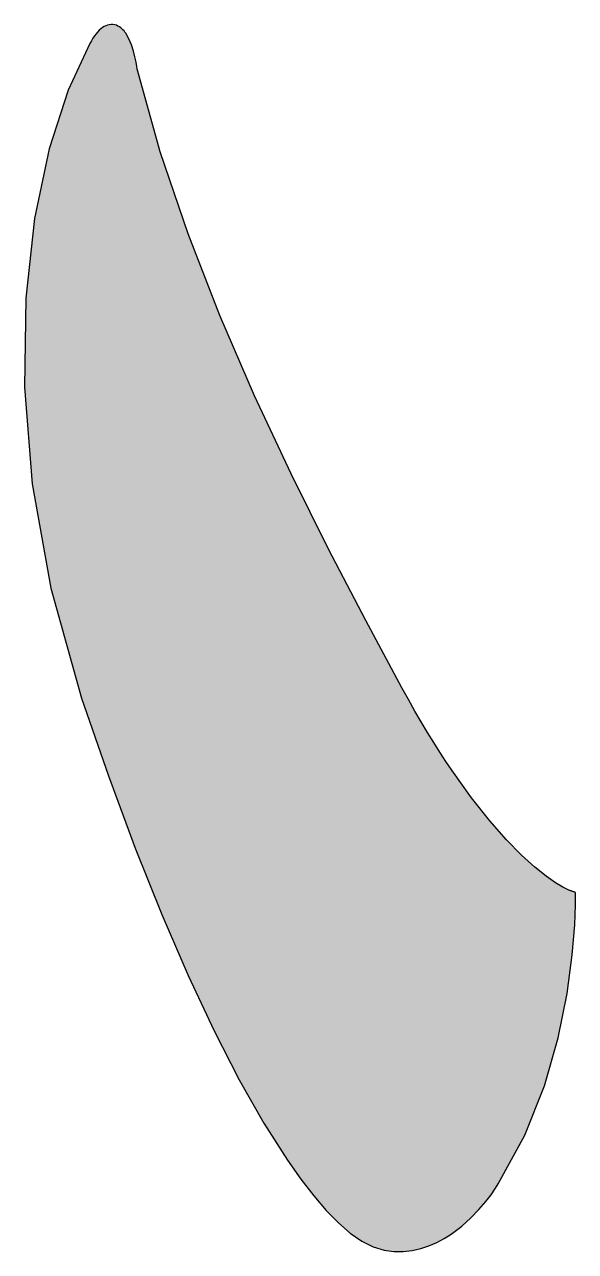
# Model space of a CAD drawing. Extents: x 6.4 to 19.9, y 53.6 to 83.7.
import ezdxf

# ---------------------------------------------------------------- set-up
doc = ezdxf.new("R2010")
doc.units = 0
doc.header["$MEASUREMENT"] = 0
doc.layers.add('HANE', color=7, linetype='CONTINUOUS')

msp = doc.modelspace()

# ---------------------------------------------------------------- hatches: boundary and pattern name
at = {"layer": 'HANE'}
h = msp.add_hatch(color=152, dxfattribs=at)
h.dxf.hatch_style = 2
h.paths.add_polyline_path([(12.81, 55.816), (13.139, 55.354), (13.457, 54.943), (13.766, 54.584), (14.066, 54.279), (14.357, 54.028), (14.641, 53.832), (14.918, 53.692), (15.188, 53.608), (15.425, 53.578), (15.654, 53.576), (15.875, 53.599), (16.087, 53.646), (16.29, 53.712), (16.483, 53.795), (16.665, 53.892), (16.836, 54), (17.094, 54.195), (17.321, 54.4), (17.518, 54.606), (17.683, 54.799), (17.814, 54.97), (17.91, 55.107), (17.969, 55.199), (17.991, 55.235), (18.643, 56.43), (19.125, 57.644), (19.464, 58.823), (19.684, 59.913), (19.811, 60.857), (19.871, 61.601), (19.888, 62.09), (19.889, 62.269), (19.889, 62.284), (19.888, 62.3), (19.888, 62.316), (19.887, 62.332), (19.887, 62.347), (19.887, 62.363), (19.886, 62.379), (19.886, 62.395), (19.871, 62.399), (19.856, 62.404), (19.841, 62.409), (19.826, 62.414), (19.811, 62.418), (19.796, 62.423), (19.781, 62.428), (19.766, 62.433), (19.764, 62.434), (19.756, 62.436), (19.742, 62.442), (19.722, 62.45), (19.697, 62.462), (19.664, 62.478), (19.625, 62.498), (19.579, 62.522), (19.402, 62.628), (19.172, 62.788), (18.892, 63.01), (18.564, 63.305), (18.193, 63.682), (17.781, 64.15), (17.332, 64.718), (16.848, 65.396), (16.703, 65.612), (16.556, 65.838), (16.406, 66.075), (16.255, 66.322), (16.1, 66.579), (15.944, 66.848), (15.786, 67.127), (15.625, 67.418), (14.738, 69.067), (13.822, 70.825), (12.903, 72.673), (12.006, 74.592), (11.154, 76.563), (10.374, 78.565), (9.689, 80.58), (9.125, 82.589), (9.122, 82.612), (9.111, 82.679), (9.093, 82.782), (9.065, 82.911), (9.028, 83.056), (8.978, 83.207), (8.916, 83.356), (8.84, 83.493), (8.819, 83.522), (8.797, 83.551), (8.772, 83.578), (8.745, 83.604), (8.716, 83.629), (8.684, 83.651), (8.648, 83.67), (8.609, 83.687), (8.568, 83.699), (8.524, 83.706), (8.48, 83.706), (8.436, 83.702), (8.392, 83.692), (8.35, 83.677), (8.309, 83.657), (8.272, 83.633), (8.229, 83.601), (8.188, 83.564), (8.148, 83.523), (8.109, 83.477), (8.071, 83.426), (8.033, 83.37), (7.995, 83.309), (7.956, 83.242), (7.427, 82.098), (6.962, 80.657), (6.601, 78.945), (6.385, 76.986), (6.353, 74.804), (6.544, 72.423), (6.998, 69.868), (7.755, 67.163), (8.413, 65.256), (9.071, 63.483), (9.726, 61.847), (10.372, 60.351), (11.008, 58.997), (11.628, 57.789), (12.23, 56.727)])

# ---------------------------------------------------------------- linework, layer by layer
msp.add_lwpolyline([(12.81, 55.816), (13.139, 55.354), (13.457, 54.943), (13.766, 54.584), (14.066, 54.279), (14.357, 54.028), (14.641, 53.832), (14.918, 53.692), (15.188, 53.608), (15.425, 53.578), (15.654, 53.576), (15.875, 53.599), (16.087, 53.646), (16.29, 53.712), (16.483, 53.795), (16.665, 53.892), (16.836, 54), (17.094, 54.195), (17.321, 54.4), (17.518, 54.606), (17.683, 54.799), (17.814, 54.97), (17.91, 55.107), (17.969, 55.199), (17.991, 55.235), (18.643, 56.43), (19.125, 57.644), (19.464, 58.823), (19.684, 59.913), (19.811, 60.857), (19.871, 61.601), (19.888, 62.09), (19.889, 62.269), (19.889, 62.284), (19.888, 62.3), (19.888, 62.316), (19.887, 62.332), (19.887, 62.347), (19.887, 62.363), (19.886, 62.379), (19.886, 62.395), (19.871, 62.399), (19.856, 62.404), (19.841, 62.409), (19.826, 62.414), (19.811, 62.418), (19.796, 62.423), (19.781, 62.428), (19.766, 62.433), (19.764, 62.434), (19.756, 62.436), (19.742, 62.442), (19.722, 62.45), (19.697, 62.462), (19.664, 62.478), (19.625, 62.498), (19.579, 62.522), (19.402, 62.628), (19.172, 62.788), (18.892, 63.01), (18.564, 63.305), (18.193, 63.682), (17.781, 64.15), (17.332, 64.718), (16.848, 65.396), (16.703, 65.612), (16.556, 65.838), (16.406, 66.075), (16.255, 66.322), (16.1, 66.579), (15.944, 66.848), (15.786, 67.127), (15.625, 67.418), (14.738, 69.067), (13.822, 70.825), (12.903, 72.673), (12.006, 74.592), (11.154, 76.563), (10.374, 78.565), (9.689, 80.58), (9.125, 82.589), (9.122, 82.612), (9.111, 82.679), (9.093, 82.782), (9.065, 82.911), (9.028, 83.056), (8.978, 83.207), (8.916, 83.356), (8.84, 83.493), (8.819, 83.522), (8.797, 83.551), (8.772, 83.578), (8.745, 83.604), (8.716, 83.629), (8.684, 83.651), (8.648, 83.67), (8.609, 83.687), (8.568, 83.699), (8.524, 83.706), (8.48, 83.706), (8.436, 83.702), (8.392, 83.692), (8.35, 83.677), (8.309, 83.657), (8.272, 83.633), (8.229, 83.601), (8.188, 83.564), (8.148, 83.523), (8.109, 83.477), (8.071, 83.426), (8.033, 83.37), (7.995, 83.309), (7.956, 83.242), (7.427, 82.098), (6.962, 80.657), (6.601, 78.945), (6.385, 76.986), (6.353, 74.804), (6.544, 72.423), (6.998, 69.868), (7.755, 67.163), (8.413, 65.256), (9.071, 63.483), (9.726, 61.847), (10.372, 60.351), (11.008, 58.997), (11.628, 57.789), (12.23, 56.727), (12.81, 55.816), (12.81, 55.816)], dxfattribs=at)

doc.saveas('drawing.dxf')
